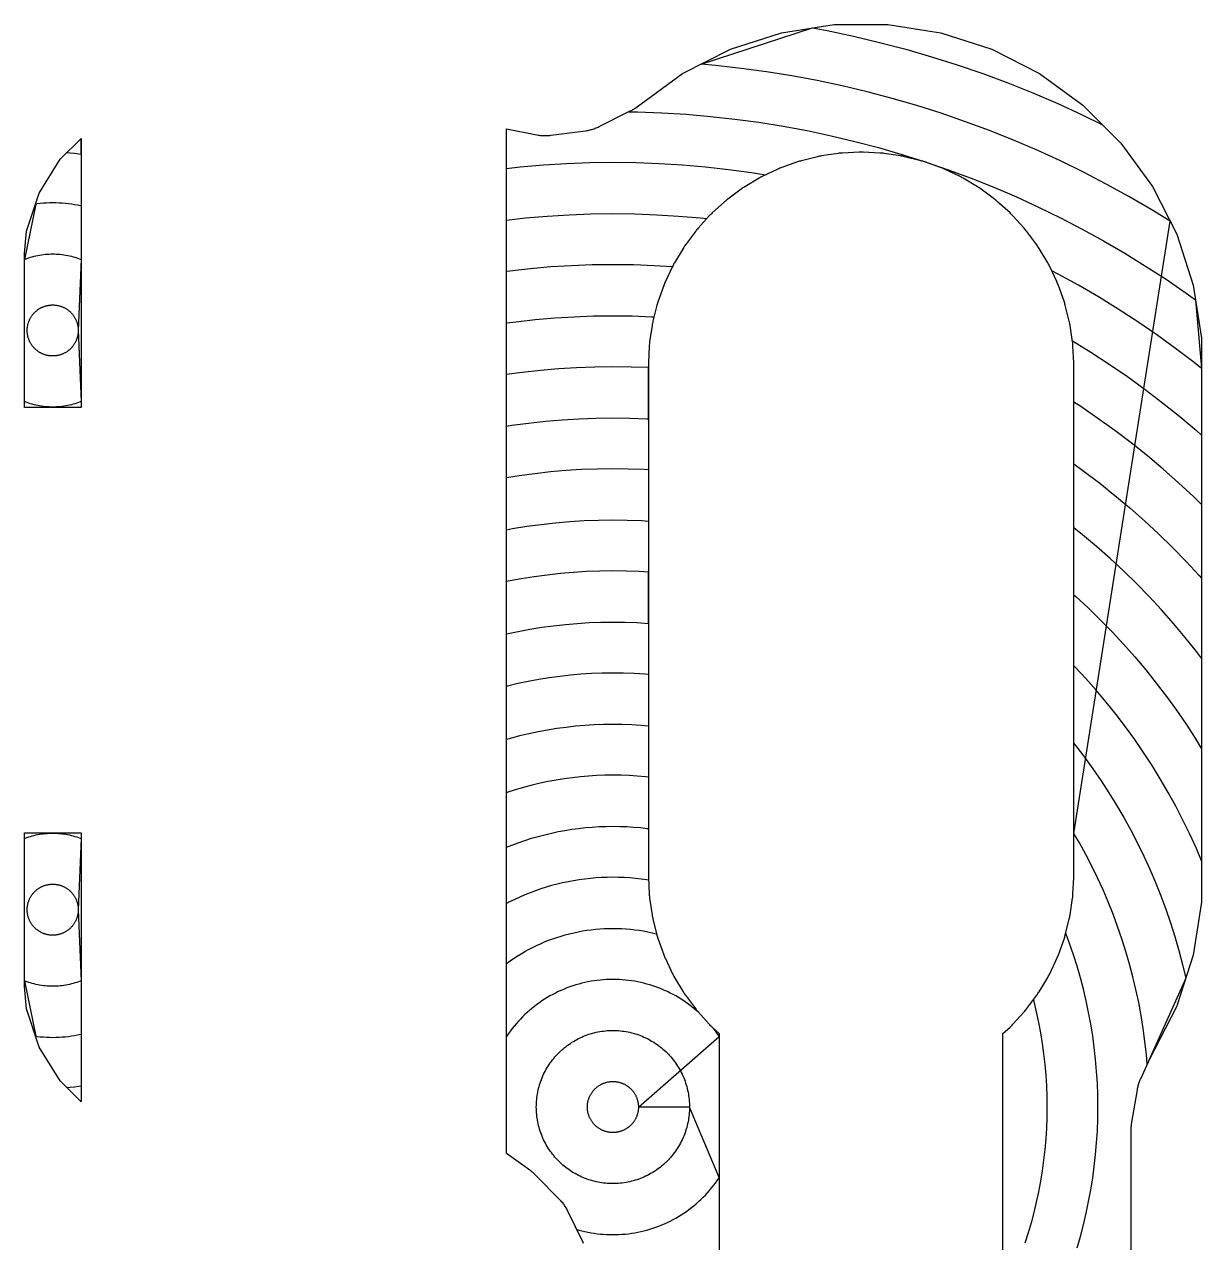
# Model space of a CAD drawing. Header units: metres. Extents: x 100 to 171, y -146 to -25.
# Drawn here: x 148.05 to 152.201, y -121.695 to -117.399 of the extents above; entities that cross this region are included whole.
import ezdxf

# ---------------------------------------------------------------- set-up
doc = ezdxf.new("R2010")
doc.units = ezdxf.units.M

msp = doc.modelspace()

# ---------------------------------------------------------------- linework, layer by layer
for points in [[(150.0211, -121.698), (150.0196, -121.6948), (149.9661, -121.5839), (149.9644, -121.5805), (149.9627, -121.5771), (149.9608, -121.5738), (149.9588, -121.5705), (149.9568, -121.5673), (149.9547, -121.5642), (149.9525, -121.561), (149.9502, -121.558), (149.9478, -121.555), (149.9454, -121.552), (149.9429, -121.5492), (149.9403, -121.5463), (149.9377, -121.5436), (149.8511, -121.4561), (149.8486, -121.4536), (149.846, -121.4512), (149.8433, -121.4488), (149.8407, -121.4465), (149.8379, -121.4442), (149.8351, -121.4421), (149.8323, -121.44), (149.75, -121.3806), (149.75, -117.7674), (149.8573, -117.789), (149.861, -117.7897), (149.8648, -117.7903), (149.8686, -117.7908), (149.8724, -117.7912), (149.8762, -117.7916), (149.88, -117.7918), (149.8838, -117.7919), (149.8876, -117.7919), (149.8914, -117.7919), (149.8953, -117.7917), (149.8991, -117.7915), (149.9029, -117.7911), (149.9066, -117.7906), (150.0287, -117.7744), (150.0325, -117.7739), (150.0362, -117.7732), (150.04, -117.7725), (150.0437, -117.7716), (150.0474, -117.7707), (150.0511, -117.7697), (150.0547, -117.7685), (150.0583, -117.7673), (150.0619, -117.766), (150.0655, -117.7646), (150.069, -117.7632), (150.0725, -117.7616), (150.0759, -117.7599), (150.1861, -117.7049), (150.1892, -117.7033), (150.1923, -117.7016), (150.1954, -117.6999), (150.1984, -117.698), (150.2014, -117.6961), (150.2043, -117.6941), (150.2072, -117.6921), (150.3708, -117.5732), (150.5392, -117.4875), (150.7189, -117.4291), (150.9055, -117.3995), (151.0945, -117.3995), (151.2508, -117.4243), (151.2811, -117.4291), (151.4608, -117.4875), (151.6292, -117.5732), (151.7719, -117.677), (151.7821, -117.6843), (151.9157, -117.8179), (152.0268, -117.9708), (152.1125, -118.1392), (152.1709, -118.3189), (152.2005, -118.5055), (152.2005, -120.4945), (152.1709, -120.6811), (152.114, -120.8563), (152.1125, -120.8608), (152.0147, -121.0528), (152.0134, -121.0555), (152.0121, -121.0582), (151.9845, -121.1181), (151.983, -121.1214), (151.9816, -121.1248), (151.9803, -121.1282), (151.9791, -121.1316), (151.9779, -121.135), (151.9769, -121.1385), (151.9759, -121.142), (151.975, -121.1455), (151.9742, -121.1491), (151.9735, -121.1526), (151.9728, -121.1562), (151.9525, -121.2776), (151.952, -121.2811), (151.9515, -121.2846), (151.9512, -121.2882), (151.9509, -121.2917), (151.9507, -121.2952), (151.9505, -121.2988), (151.9505, -121.3023), (151.9505, -124.0748)], [(151.75, -119.9349), (151.7568, -119.9434), (151.7876, -119.9838), (151.8173, -120.025), (151.8461, -120.0669), (151.8738, -120.1095), (151.9004, -120.1527), (151.926, -120.1966), (151.9505, -120.2411), (151.9739, -120.2862), (151.9962, -120.3319), (152.0173, -120.3781), (152.0373, -120.4248), (152.0562, -120.4719), (152.0739, -120.5195), (152.0904, -120.5676), (152.1058, -120.616), (152.1199, -120.6648), (152.1329, -120.7139), (152.1444, -120.7627), (152.0087, -121.0656), (152.0058, -121.0317), (152.0007, -120.9856), (151.9945, -120.9396), (151.9871, -120.8938), (151.9786, -120.8482), (151.969, -120.8028), (151.9583, -120.7577), (151.9464, -120.7128), (151.9335, -120.6683), (151.9195, -120.624), (151.9044, -120.5802), (151.8883, -120.5367), (151.871, -120.4936), (151.8528, -120.451), (151.8335, -120.4088), (151.8131, -120.3671), (151.7917, -120.326), (151.7694, -120.2853), (151.75, -120.2521), (152.0892, -118.0933), (152.022, -118.0519), (151.9437, -118.0063), (151.8644, -117.9626), (151.784, -117.9209), (151.7026, -117.8812), (151.6203, -117.8435), (151.537, -117.8078), (151.4529, -117.7742), (151.368, -117.7426), (151.2824, -117.7131), (151.1961, -117.6858), (151.1091, -117.6606), (151.0215, -117.6375), (150.9334, -117.6166), (150.8448, -117.5978), (150.7558, -117.5812), (150.6663, -117.5668), (150.5766, -117.5547), (150.4866, -117.5447), (150.4355, -117.5403), (150.8285, -117.4117), (150.8799, -117.4213), (150.9728, -117.4409), (151.0652, -117.4629), (151.1571, -117.4871), (151.2483, -117.5135), (151.3389, -117.5422), (151.4287, -117.5731), (151.5177, -117.6062), (151.6059, -117.6415), (151.6932, -117.6789), (151.7796, -117.7185), (151.8512, -117.7534)], [(150.1807, -117.7076), (150.2111, -117.708), (150.2971, -117.7111), (150.3831, -117.7164), (150.469, -117.7238), (150.5546, -117.7333), (150.6399, -117.7449), (150.725, -117.7586), (150.8097, -117.7743), (150.894, -117.7922), (150.9778, -117.8121), (151.0611, -117.8341), (151.1438, -117.858), (151.2259, -117.8841), (151.3074, -117.9121), (151.3881, -117.9421), (151.4681, -117.9741), (151.5473, -118.008), (151.6256, -118.0439), (151.703, -118.0817), (151.7795, -118.1214), (151.855, -118.1629), (151.9294, -118.2063), (152.0028, -118.2515), (152.075, -118.2984), (152.146, -118.3472), (152.1792, -118.3712), (152.2005, -118.6132), (152.1736, -118.5917), (152.1086, -118.5422), (152.0424, -118.4943), (151.975, -118.4481), (151.9065, -118.4035), (151.8369, -118.3607), (151.7663, -118.3195), (151.6947, -118.2801), (151.672, -118.2683)], [(148.2006, -117.8509), (148.2118, -117.8519), (148.2271, -117.8536), (148.2424, -117.8556), (148.25, -117.8569), (148.25, -117.8015), (148.25, -118.75), (148.05, -118.75), (148.05, -118.2077), (148.058, -118.1289), (148.1025, -117.9947), (148.1761, -117.8753), (148.25, -117.8015), (148.25, -118.0401), (148.2486, -118.0398), (148.2378, -118.0375), (148.2269, -118.0355), (148.216, -118.0337), (148.2051, -118.0322), (148.1941, -118.031), (148.1831, -118.03), (148.1721, -118.0294), (148.161, -118.029), (148.15, -118.0288), (148.139, -118.029), (148.1279, -118.0294), (148.1169, -118.03), (148.1059, -118.031), (148.0949, -118.0322), (148.0899, -118.0329), (148.05, -118.2281), (148.0528, -118.2269), (148.059, -118.2246), (148.0653, -118.2225), (148.0716, -118.2205), (148.078, -118.2186), (148.0844, -118.2169), (148.0908, -118.2154), (148.0973, -118.214), (148.1038, -118.2128), (148.1104, -118.2118), (148.1169, -118.2109), (148.1235, -118.2101), (148.1301, -118.2096), (148.1368, -118.2092), (148.1434, -118.2089), (148.15, -118.2088), (148.1566, -118.2089), (148.1632, -118.2092), (148.1699, -118.2096), (148.1765, -118.2101), (148.1831, -118.2109), (148.1896, -118.2118), (148.1962, -118.2128), (148.2027, -118.214), (148.2092, -118.2154), (148.2156, -118.2169), (148.222, -118.2186), (148.2284, -118.2205), (148.2347, -118.2225), (148.241, -118.2246), (148.2472, -118.2269), (148.25, -118.2281), (148.24, -118.4788), (148.24, -118.481), (148.2399, -118.4832), (148.2398, -118.4855), (148.2396, -118.4877), (148.2393, -118.4898), (148.239, -118.492), (148.2387, -118.4942), (148.2383, -118.4964), (148.2378, -118.4985), (148.2373, -118.5007), (148.2367, -118.5028), (148.2361, -118.505), (148.2355, -118.5071), (148.2347, -118.5092), (148.234, -118.5112), (148.2331, -118.5133), (148.2323, -118.5153), (148.2314, -118.5173), (148.2304, -118.5193), (148.2294, -118.5213), (148.2283, -118.5232), (148.2272, -118.5251), (148.226, -118.527), (148.2248, -118.5288), (148.2236, -118.5307), (148.2223, -118.5324), (148.221, -118.5342), (148.2196, -118.5359), (148.2181, -118.5376), (148.2167, -118.5393), (148.2152, -118.5409), (148.2136, -118.5425), (148.2121, -118.544), (148.2104, -118.5455), (148.2088, -118.547), (148.2071, -118.5484), (148.2054, -118.5498), (148.2036, -118.5511), (148.2018, -118.5524), (148.2, -118.5537), (148.1981, -118.5549), (148.1963, -118.556), (148.1944, -118.5571), (148.1924, -118.5582), (148.1905, -118.5592), (148.1885, -118.5602), (148.1865, -118.5611), (148.1844, -118.562), (148.1824, -118.5628), (148.1803, -118.5636), (148.1782, -118.5643), (148.1761, -118.565), (148.174, -118.5656), (148.1719, -118.5661), (148.1697, -118.5666), (148.1676, -118.5671), (148.1654, -118.5675), (148.1632, -118.5679), (148.161, -118.5682), (148.1588, -118.5684), (148.1566, -118.5686), (148.1544, -118.5687), (148.1522, -118.5688), (148.15, -118.5688), (148.1478, -118.5688), (148.1456, -118.5687), (148.1434, -118.5686), (148.1412, -118.5684), (148.139, -118.5682), (148.1368, -118.5679), (148.1346, -118.5675), (148.1324, -118.5671), (148.1303, -118.5666), (148.1281, -118.5661), (148.126, -118.5656), (148.1239, -118.565), (148.1218, -118.5643), (148.1197, -118.5636), (148.1176, -118.5628), (148.1156, -118.562), (148.1135, -118.5611), (148.1115, -118.5602), (148.1095, -118.5592), (148.1076, -118.5582), (148.1056, -118.5571), (148.1037, -118.556), (148.1019, -118.5549), (148.1, -118.5537), (148.0982, -118.5524), (148.0964, -118.5511), (148.0946, -118.5498), (148.0929, -118.5484), (148.0912, -118.547), (148.0896, -118.5455), (148.0879, -118.544), (148.0864, -118.5425), (148.0848, -118.5409), (148.0833, -118.5393), (148.0819, -118.5376), (148.0804, -118.5359), (148.079, -118.5342), (148.0777, -118.5324), (148.0764, -118.5307), (148.0752, -118.5288), (148.074, -118.527), (148.0728, -118.5251), (148.0717, -118.5232), (148.0706, -118.5213), (148.0696, -118.5193), (148.0686, -118.5173), (148.0677, -118.5153), (148.0669, -118.5133), (148.066, -118.5112), (148.0653, -118.5092), (148.0645, -118.5071), (148.0639, -118.505), (148.0633, -118.5028), (148.0627, -118.5007), (148.0622, -118.4985), (148.0617, -118.4964), (148.0613, -118.4942), (148.061, -118.492), (148.0607, -118.4898), (148.0604, -118.4877), (148.0602, -118.4855), (148.0601, -118.4832), (148.06, -118.481), (148.06, -118.4788), (148.06, -118.4766), (148.0601, -118.4744), (148.0602, -118.4722), (148.0604, -118.47), (148.0607, -118.4678), (148.061, -118.4656), (148.0613, -118.4634), (148.0617, -118.4613), (148.0622, -118.4591), (148.0627, -118.457), (148.0633, -118.4548), (148.0639, -118.4527), (148.0645, -118.4506), (148.0653, -118.4485), (148.066, -118.4464), (148.0669, -118.4444), (148.0677, -118.4424), (148.0686, -118.4404), (148.0696, -118.4384), (148.0706, -118.4364), (148.0717, -118.4345), (148.0728, -118.4326), (148.074, -118.4307), (148.0752, -118.4288), (148.0764, -118.427), (148.0777, -118.4252), (148.079, -118.4235), (148.0804, -118.4217), (148.0819, -118.42), (148.0833, -118.4184), (148.0848, -118.4168), (148.0864, -118.4152), (148.0879, -118.4136), (148.0896, -118.4121), (148.0912, -118.4107), (148.0929, -118.4093), (148.0946, -118.4079), (148.0964, -118.4065), (148.0982, -118.4052), (148.1, -118.404), (148.1019, -118.4028), (148.1037, -118.4016), (148.1056, -118.4005), (148.1076, -118.3995), (148.1095, -118.3984), (148.1115, -118.3975), (148.1135, -118.3966), (148.1156, -118.3957), (148.1176, -118.3949), (148.1197, -118.3941), (148.1218, -118.3934), (148.1239, -118.3927), (148.126, -118.3921), (148.1281, -118.3915), (148.1303, -118.391), (148.1324, -118.3906), (148.1346, -118.3902), (148.1368, -118.3898), (148.139, -118.3895), (148.1412, -118.3893), (148.1434, -118.3891), (148.1456, -118.3889), (148.1478, -118.3889), (148.15, -118.3888), (148.1522, -118.3889), (148.1544, -118.3889), (148.1566, -118.3891), (148.1588, -118.3893), (148.161, -118.3895), (148.1632, -118.3898), (148.1654, -118.3902), (148.1676, -118.3906), (148.1697, -118.391), (148.1719, -118.3915), (148.174, -118.3921), (148.1761, -118.3927), (148.1782, -118.3934), (148.1803, -118.3941), (148.1824, -118.3949), (148.1844, -118.3957), (148.1865, -118.3966), (148.1885, -118.3975), (148.1905, -118.3984), (148.1924, -118.3995), (148.1944, -118.4005), (148.1963, -118.4016), (148.1981, -118.4028), (148.2, -118.404), (148.2018, -118.4052), (148.2036, -118.4065), (148.2054, -118.4079), (148.2071, -118.4093), (148.2088, -118.4107), (148.2104, -118.4121), (148.2121, -118.4136), (148.2136, -118.4152), (148.2152, -118.4168), (148.2167, -118.4184), (148.2181, -118.42), (148.2196, -118.4217), (148.221, -118.4235), (148.2223, -118.4252), (148.2236, -118.427), (148.2248, -118.4288), (148.226, -118.4307), (148.2272, -118.4326), (148.2283, -118.4345), (148.2294, -118.4364), (148.2304, -118.4384), (148.2314, -118.4404), (148.2323, -118.4424), (148.2331, -118.4444), (148.234, -118.4464), (148.2347, -118.4485), (148.2355, -118.4506), (148.2361, -118.4527), (148.2367, -118.4548), (148.2373, -118.457), (148.2378, -118.4591), (148.2383, -118.4613), (148.2387, -118.4634), (148.239, -118.4656), (148.2393, -118.4678), (148.2396, -118.47), (148.2398, -118.4722), (148.2399, -118.4744), (148.24, -118.4766), (148.24, -118.4788), (148.25, -118.7296), (148.2472, -118.7307), (148.241, -118.733), (148.2347, -118.7352), (148.2284, -118.7372), (148.222, -118.739), (148.2156, -118.7407), (148.2092, -118.7423), (148.2027, -118.7436), (148.1962, -118.7449), (148.1896, -118.7459), (148.1831, -118.7468), (148.1765, -118.7475), (148.1699, -118.7481), (148.1632, -118.7485), (148.1566, -118.7487), (148.15, -118.7488), (148.1434, -118.7487), (148.1368, -118.7485), (148.1301, -118.7481), (148.1235, -118.7475), (148.1169, -118.7468), (148.1104, -118.7459), (148.1038, -118.7449), (148.0973, -118.7436), (148.0908, -118.7423), (148.0844, -118.7407), (148.078, -118.739), (148.0716, -118.7372), (148.0653, -118.7352), (148.059, -118.733), (148.0528, -118.7307), (148.05, -118.7296)], [(151.5002, -124), (151.5002, -120.9579), (151.525, -120.9354), (151.5277, -120.9329), (151.5303, -120.9303), (151.5329, -120.9277), (151.5354, -120.925), (151.5749, -120.8814), (151.5774, -120.8786), (151.5798, -120.8758), (151.5821, -120.8729), (151.5843, -120.87), (151.6194, -120.8227), (151.6215, -120.8197), (151.6236, -120.8167), (151.6256, -120.8136), (151.6275, -120.8105), (151.6578, -120.76), (151.6597, -120.7568), (151.6614, -120.7535), (151.6631, -120.7503), (151.6648, -120.747), (151.6899, -120.6937), (151.6915, -120.6904), (151.6929, -120.687), (151.6943, -120.6836), (151.6956, -120.6801), (151.7154, -120.6247), (151.7166, -120.6212), (151.7177, -120.6177), (151.7187, -120.6142), (151.7197, -120.6106), (151.734, -120.5535), (151.7348, -120.5499), (151.7356, -120.5463), (151.7363, -120.5427), (151.7368, -120.5391), (151.7455, -120.4808), (151.746, -120.4772), (151.7464, -120.4735), (151.7467, -120.4698), (151.7469, -120.4662), (151.7498, -120.4074), (151.75, -120.4037), (151.75, -120.4), (151.75, -118.6), (151.75, -118.5963), (151.7498, -118.5926), (151.7469, -118.5338), (151.7467, -118.5302), (151.7464, -118.5265), (151.746, -118.5228), (151.7455, -118.5192), (151.7368, -118.4609), (151.7363, -118.4573), (151.7356, -118.4537), (151.7348, -118.4501), (151.734, -118.4465), (151.7197, -118.3894), (151.7187, -118.3858), (151.7177, -118.3823), (151.7166, -118.3788), (151.7154, -118.3753), (151.6956, -118.3199), (151.6943, -118.3164), (151.6929, -118.313), (151.6915, -118.3096), (151.6899, -118.3063), (151.6648, -118.253), (151.6631, -118.2497), (151.6614, -118.2465), (151.6597, -118.2432), (151.6578, -118.24), (151.6275, -118.1895), (151.6256, -118.1864), (151.6236, -118.1833), (151.6215, -118.1803), (151.6194, -118.1773), (151.5843, -118.13), (151.5821, -118.1271), (151.5798, -118.1242), (151.5774, -118.1214), (151.5749, -118.1186), (151.5354, -118.075), (151.5329, -118.0723), (151.5303, -118.0697), (151.5277, -118.0671), (151.525, -118.0646), (151.4814, -118.0251), (151.4786, -118.0226), (151.4758, -118.0202), (151.4729, -118.0179), (151.47, -118.0157), (151.4227, -117.9806), (151.4197, -117.9785), (151.4167, -117.9764), (151.4136, -117.9744), (151.4105, -117.9725), (151.36, -117.9422), (151.3568, -117.9403), (151.3535, -117.9386), (151.3503, -117.9369), (151.347, -117.9352), (151.2937, -117.9101), (151.2904, -117.9085), (151.287, -117.9071), (151.2836, -117.9057), (151.2801, -117.9044), (151.2247, -117.8846), (151.2212, -117.8834), (151.2177, -117.8823), (151.2142, -117.8813), (151.2106, -117.8803), (151.1535, -117.866), (151.1499, -117.8652), (151.1463, -117.8644), (151.1427, -117.8637), (151.1391, -117.8632), (151.0808, -117.8545), (151.0772, -117.854), (151.0735, -117.8536), (151.0698, -117.8533), (151.0662, -117.8531), (151.0074, -117.8502), (151.0037, -117.85), (151, -117.85), (150.9963, -117.85), (150.9926, -117.8502), (150.9338, -117.8531), (150.9302, -117.8533), (150.9265, -117.8536), (150.9228, -117.854), (150.9192, -117.8545), (150.8609, -117.8632), (150.8573, -117.8637), (150.8537, -117.8644), (150.8501, -117.8652), (150.8465, -117.866), (150.7894, -117.8803), (150.7858, -117.8813), (150.7823, -117.8823), (150.7788, -117.8834), (150.7753, -117.8846), (150.7199, -117.9044), (150.7164, -117.9057), (150.713, -117.9071), (150.7096, -117.9085), (150.7063, -117.9101), (150.653, -117.9352), (150.6497, -117.9369), (150.6465, -117.9386), (150.6432, -117.9403), (150.64, -117.9422), (150.5895, -117.9725), (150.5864, -117.9744), (150.5833, -117.9764), (150.5803, -117.9785), (150.5773, -117.9806), (150.53, -118.0157), (150.5271, -118.0179), (150.5242, -118.0202), (150.5214, -118.0226), (150.5186, -118.0251), (150.475, -118.0646), (150.4723, -118.0671), (150.4697, -118.0697), (150.4671, -118.0723), (150.4646, -118.075), (150.4251, -118.1186), (150.4226, -118.1214), (150.4202, -118.1242), (150.4179, -118.1271), (150.4157, -118.13), (150.3806, -118.1773), (150.3785, -118.1803), (150.3764, -118.1833), (150.3744, -118.1864), (150.3725, -118.1895), (150.3422, -118.24), (150.3403, -118.2432), (150.3386, -118.2465), (150.3369, -118.2497), (150.3352, -118.253), (150.3101, -118.3063), (150.3085, -118.3096), (150.3071, -118.313), (150.3057, -118.3164), (150.3044, -118.3199), (150.2846, -118.3753), (150.2834, -118.3788), (150.2823, -118.3823), (150.2813, -118.3858), (150.2803, -118.3894), (150.266, -118.4465), (150.2652, -118.4501), (150.2644, -118.4537), (150.2637, -118.4573), (150.2632, -118.4609), (150.2545, -118.5192), (150.254, -118.5228), (150.2536, -118.5265), (150.2533, -118.5302), (150.2531, -118.5338), (150.2502, -118.5926), (150.25, -118.5963), (150.25, -118.6), (150.25, -120.4), (150.25, -120.4037), (150.2502, -120.4074), (150.2531, -120.4662), (150.2533, -120.4698), (150.2536, -120.4735), (150.254, -120.4772), (150.2545, -120.4808), (150.2632, -120.5391), (150.2637, -120.5427), (150.2644, -120.5463), (150.2652, -120.5499), (150.266, -120.5535), (150.2803, -120.6106), (150.2813, -120.6142), (150.2823, -120.6177), (150.2834, -120.6212), (150.2846, -120.6247), (150.3044, -120.6801), (150.3057, -120.6836), (150.3071, -120.687), (150.3085, -120.6904), (150.3101, -120.6937), (150.3352, -120.747), (150.3369, -120.7503), (150.3386, -120.7535), (150.3403, -120.7568), (150.3422, -120.76), (150.3725, -120.8105), (150.3744, -120.8136), (150.3764, -120.8167), (150.3785, -120.8197), (150.3806, -120.8227), (150.4157, -120.87), (150.4179, -120.8729), (150.4202, -120.8758), (150.4226, -120.8786), (150.4251, -120.8814), (150.4646, -120.925), (150.4671, -120.9277), (150.4697, -120.9303), (150.4723, -120.9329), (150.475, -120.9354), (150.4998, -120.9579), (150.4998, -123.4998)], [(150.6624, -117.9308), (150.6135, -117.9229), (150.5325, -117.9119), (150.4513, -117.9029), (150.3699, -117.8959), (150.2883, -117.8909), (150.2066, -117.8879), (150.1249, -117.8869), (150.0432, -117.8879), (149.9615, -117.8909), (149.8799, -117.8959), (149.7985, -117.9029), (149.75, -117.9083)], [(150.3346, -118.2544), (150.2706, -118.2505), (150.1978, -118.2478), (150.1249, -118.2469), (150.052, -118.2478), (149.9792, -118.2505), (149.9064, -118.255), (149.8338, -118.2612), (149.7614, -118.2692), (149.75, -118.2708), (149.75, -118.0894), (149.8162, -118.0821), (149.8932, -118.0754), (149.9703, -118.0707), (150.0476, -118.0679), (150.1249, -118.0669), (150.2022, -118.0679), (150.2795, -118.0707), (150.3566, -118.0754), (150.4337, -118.0821), (150.4559, -118.0845)], [(150.25, -118.9705), (150.2353, -118.9696), (150.1801, -118.9676), (150.1249, -118.9669), (150.0697, -118.9676), (150.0145, -118.9696), (149.9594, -118.973), (149.9044, -118.9777), (149.8495, -118.9838), (149.7948, -118.9913), (149.75, -118.9985), (149.75, -118.8162), (149.7684, -118.8132), (149.8275, -118.8052), (149.8867, -118.7986), (149.9462, -118.7935), (150.0057, -118.7898), (150.0653, -118.7876), (150.1249, -118.7869), (150.1845, -118.7876), (150.2441, -118.7898), (150.25, -118.7902), (150.25, -118.6099), (150.189, -118.6077), (150.1249, -118.6069), (150.0609, -118.6077), (149.9968, -118.6101), (149.9329, -118.614), (149.8691, -118.6195), (149.8054, -118.6265), (149.75, -118.6341), (149.75, -118.4524), (149.7834, -118.4479), (149.8514, -118.4403), (149.9197, -118.4345), (149.988, -118.4303), (150.0564, -118.4277), (150.1249, -118.4269), (150.1934, -118.4277), (150.2618, -118.4303), (150.27, -118.4308)], [(151.7449, -118.5154), (151.8102, -118.5556), (151.875, -118.5978), (151.9387, -118.6415), (152.0014, -118.6868), (152.0629, -118.7336), (152.1233, -118.7819), (152.1824, -118.8317), (152.2005, -118.8477), (152.2005, -119.0929), (152.1728, -119.0659), (152.1194, -119.0163), (152.0648, -118.968), (152.0091, -118.9211), (151.9522, -118.8755), (151.8941, -118.8314), (151.8351, -118.7887), (151.775, -118.7474), (151.75, -118.7312)], [(151.75, -118.9493), (151.7869, -118.976), (151.8414, -119.0174), (151.8949, -119.0602), (151.9473, -119.1043), (151.9986, -119.1497), (152.0487, -119.1963), (152.0977, -119.2441), (152.1456, -119.2931), (152.1922, -119.3433), (152.2005, -119.3527), (152.2005, -119.6348), (152.1825, -119.6112), (152.1425, -119.5611), (152.1012, -119.5121), (152.0588, -119.4641), (152.0152, -119.4172), (151.9705, -119.3714), (151.9246, -119.3266), (151.8777, -119.283), (151.8297, -119.2406), (151.7807, -119.1993), (151.75, -119.1748)], [(150.25, -119.6921), (150.2375, -119.6911), (150.2, -119.6887), (150.1625, -119.6874), (150.1249, -119.6869), (150.0874, -119.6874), (150.0498, -119.6887), (150.0124, -119.6911), (149.9749, -119.6943), (149.9376, -119.6984), (149.9004, -119.7035), (149.8633, -119.7094), (149.8264, -119.7163), (149.7897, -119.7241), (149.7532, -119.7328), (149.75, -119.7336), (149.75, -119.5485), (149.7502, -119.5485), (149.7913, -119.5398), (149.8326, -119.5321), (149.874, -119.5254), (149.9156, -119.5198), (149.9573, -119.5151), (149.9991, -119.5115), (150.041, -119.509), (150.0829, -119.5074), (150.1249, -119.5069), (150.1669, -119.5074), (150.2088, -119.509), (150.25, -119.5115), (150.25, -119.3312), (150.2177, -119.3292), (150.1713, -119.3275), (150.1249, -119.3269), (150.0785, -119.3275), (150.0322, -119.3292), (149.9859, -119.332), (149.9397, -119.336), (149.8936, -119.3411), (149.8476, -119.3474), (149.8018, -119.3547), (149.7562, -119.3632), (149.75, -119.3645), (149.75, -119.1813), (149.771, -119.1774), (149.8212, -119.1693), (149.8715, -119.1625), (149.922, -119.1569), (149.9726, -119.1525), (150.0233, -119.1494), (150.0741, -119.1475), (150.1249, -119.1469), (150.1757, -119.1475), (150.2265, -119.1494), (150.25, -119.1508)], [(151.75, -119.4104), (151.7568, -119.4164), (151.8005, -119.457), (151.8432, -119.4986), (151.8848, -119.5413), (151.9254, -119.585), (151.9649, -119.6297), (152.0033, -119.6753), (152.0406, -119.7219), (152.0767, -119.7694), (152.1116, -119.8177), (152.1454, -119.8669), (152.1779, -119.9169), (152.2005, -119.9535), (152.2005, -120.3485), (152.1819, -120.3051), (152.1589, -120.2549), (152.1347, -120.2053), (152.1092, -120.1563), (152.0826, -120.1079), (152.0548, -120.0602), (152.0258, -120.0132), (151.9957, -119.9669), (151.9645, -119.9213), (151.9321, -119.8766), (151.8987, -119.8326), (151.8642, -119.7895), (151.8286, -119.7473), (151.7921, -119.7059), (151.7545, -119.6654), (151.75, -119.6609)], [(150.25, -120.0537), (150.2396, -120.0525), (150.211, -120.0501), (150.1823, -120.0483), (150.1536, -120.0473), (150.1249, -120.0469), (150.0962, -120.0473), (150.0675, -120.0483), (150.0388, -120.0501), (150.0102, -120.0525), (149.9817, -120.0557), (149.9532, -120.0596), (149.9249, -120.0641), (149.8967, -120.0694), (149.8686, -120.0753), (149.8406, -120.082), (149.8129, -120.0893), (149.7853, -120.0973), (149.7579, -120.106), (149.75, -120.1087), (149.75, -119.9201), (149.7649, -119.9158), (149.7969, -119.9074), (149.8291, -119.8997), (149.8615, -119.8928), (149.8941, -119.8868), (149.9268, -119.8815), (149.9597, -119.8771), (149.9926, -119.8734), (150.0256, -119.8706), (150.0587, -119.8685), (150.0918, -119.8673), (150.1249, -119.8669), (150.158, -119.8673), (150.1912, -119.8685), (150.2242, -119.8706), (150.25, -119.8728)], [(150.2506, -120.4168), (150.2438, -120.4157), (150.2241, -120.413), (150.2043, -120.4108), (150.1845, -120.4091), (150.1647, -120.4079), (150.1448, -120.4072), (150.1249, -120.4069), (150.105, -120.4072), (150.0852, -120.4079), (150.0653, -120.4091), (150.0455, -120.4108), (150.0258, -120.413), (150.0061, -120.4157), (149.9864, -120.4188), (149.9669, -120.4225), (149.9474, -120.4266), (149.9281, -120.4312), (149.9089, -120.4362), (149.8898, -120.4418), (149.8708, -120.4478), (149.852, -120.4543), (149.8334, -120.4612), (149.8149, -120.4686), (149.7967, -120.4764), (149.7786, -120.4847), (149.7607, -120.4934), (149.75, -120.499), (149.75, -120.3007), (149.7686, -120.2932), (149.7914, -120.2848), (149.8144, -120.2769), (149.8375, -120.2695), (149.8609, -120.2628), (149.8844, -120.2566), (149.908, -120.251), (149.9318, -120.2459), (149.9557, -120.2415), (149.9796, -120.2376), (150.0037, -120.2344), (150.0279, -120.2317), (150.0521, -120.2296), (150.0763, -120.2281), (150.1006, -120.2272), (150.1249, -120.2269), (150.1492, -120.2272), (150.1735, -120.2281), (150.1977, -120.2296), (150.2219, -120.2317), (150.2461, -120.2344), (150.25, -120.2349)], [(148.05, -120.2704), (148.0528, -120.2693), (148.059, -120.267), (148.0653, -120.2648), (148.0716, -120.2628), (148.078, -120.2609), (148.0844, -120.2593), (148.0908, -120.2577), (148.0973, -120.2564), (148.1038, -120.2551), (148.1104, -120.2541), (148.1169, -120.2532), (148.1235, -120.2525), (148.1301, -120.2519), (148.1368, -120.2515), (148.1434, -120.2512), (148.15, -120.2512), (148.1566, -120.2512), (148.1632, -120.2515), (148.1699, -120.2519), (148.1765, -120.2525), (148.1831, -120.2532), (148.1896, -120.2541), (148.1962, -120.2551), (148.2027, -120.2564), (148.2092, -120.2577), (148.2156, -120.2593), (148.222, -120.2609), (148.2284, -120.2628), (148.2347, -120.2648), (148.241, -120.267), (148.2472, -120.2693), (148.25, -120.2704), (148.24, -120.5212), (148.24, -120.5234), (148.2399, -120.5256), (148.2398, -120.5278), (148.2396, -120.53), (148.2393, -120.5322), (148.239, -120.5344), (148.2387, -120.5366), (148.2383, -120.5387), (148.2378, -120.5409), (148.2373, -120.543), (148.2367, -120.5452), (148.2361, -120.5473), (148.2355, -120.5494), (148.2347, -120.5515), (148.234, -120.5536), (148.2331, -120.5556), (148.2323, -120.5576), (148.2314, -120.5596), (148.2304, -120.5616), (148.2294, -120.5636), (148.2283, -120.5655), (148.2272, -120.5674), (148.226, -120.5693), (148.2248, -120.5712), (148.2236, -120.573), (148.2223, -120.5748), (148.221, -120.5765), (148.2196, -120.5783), (148.2181, -120.58), (148.2167, -120.5816), (148.2152, -120.5832), (148.2136, -120.5848), (148.2121, -120.5863), (148.2104, -120.5879), (148.2088, -120.5893), (148.2071, -120.5907), (148.2054, -120.5921), (148.2036, -120.5935), (148.2018, -120.5947), (148.2, -120.596), (148.1981, -120.5972), (148.1963, -120.5984), (148.1944, -120.5995), (148.1924, -120.6005), (148.1905, -120.6016), (148.1885, -120.6025), (148.1865, -120.6034), (148.1844, -120.6043), (148.1824, -120.6051), (148.1803, -120.6059), (148.1782, -120.6066), (148.1761, -120.6073), (148.174, -120.6079), (148.1719, -120.6085), (148.1697, -120.609), (148.1676, -120.6094), (148.1654, -120.6098), (148.1632, -120.6102), (148.161, -120.6105), (148.1588, -120.6107), (148.1566, -120.6109), (148.1544, -120.6111), (148.1522, -120.6111), (148.15, -120.6112), (148.1478, -120.6111), (148.1456, -120.6111), (148.1434, -120.6109), (148.1412, -120.6107), (148.139, -120.6105), (148.1368, -120.6102), (148.1346, -120.6098), (148.1324, -120.6094), (148.1303, -120.609), (148.1281, -120.6085), (148.126, -120.6079), (148.1239, -120.6073), (148.1218, -120.6066), (148.1197, -120.6059), (148.1176, -120.6051), (148.1156, -120.6043), (148.1135, -120.6034), (148.1115, -120.6025), (148.1095, -120.6016), (148.1076, -120.6005), (148.1056, -120.5995), (148.1037, -120.5984), (148.1019, -120.5972), (148.1, -120.596), (148.0982, -120.5947), (148.0964, -120.5935), (148.0946, -120.5921), (148.0929, -120.5907), (148.0912, -120.5893), (148.0896, -120.5879), (148.0879, -120.5863), (148.0864, -120.5848), (148.0848, -120.5832), (148.0833, -120.5816), (148.0819, -120.58), (148.0804, -120.5783), (148.079, -120.5765), (148.0777, -120.5748), (148.0764, -120.573), (148.0752, -120.5712), (148.074, -120.5693), (148.0728, -120.5674), (148.0717, -120.5655), (148.0706, -120.5636), (148.0696, -120.5616), (148.0686, -120.5596), (148.0677, -120.5576), (148.0669, -120.5556), (148.066, -120.5536), (148.0653, -120.5515), (148.0645, -120.5494), (148.0639, -120.5473), (148.0633, -120.5452), (148.0627, -120.543), (148.0622, -120.5409), (148.0617, -120.5387), (148.0613, -120.5366), (148.061, -120.5344), (148.0607, -120.5322), (148.0604, -120.53), (148.0602, -120.5278), (148.0601, -120.5256), (148.06, -120.5234), (148.06, -120.5212), (148.06, -120.519), (148.0601, -120.5168), (148.0602, -120.5145), (148.0604, -120.5123), (148.0607, -120.5102), (148.061, -120.508), (148.0613, -120.5058), (148.0617, -120.5036), (148.0622, -120.5014), (148.0627, -120.4993), (148.0633, -120.4972), (148.0639, -120.495), (148.0645, -120.4929), (148.0653, -120.4908), (148.066, -120.4888), (148.0669, -120.4867), (148.0677, -120.4847), (148.0686, -120.4827), (148.0696, -120.4807), (148.0706, -120.4787), (148.0717, -120.4768), (148.0728, -120.4749), (148.074, -120.473), (148.0752, -120.4712), (148.0764, -120.4693), (148.0777, -120.4676), (148.079, -120.4658), (148.0804, -120.4641), (148.0819, -120.4624), (148.0833, -120.4607), (148.0848, -120.4591), (148.0864, -120.4575), (148.0879, -120.456), (148.0896, -120.4545), (148.0912, -120.453), (148.0929, -120.4516), (148.0946, -120.4502), (148.0964, -120.4489), (148.0982, -120.4476), (148.1, -120.4463), (148.1019, -120.4451), (148.1037, -120.444), (148.1056, -120.4429), (148.1076, -120.4418), (148.1095, -120.4408), (148.1115, -120.4398), (148.1135, -120.4389), (148.1156, -120.438), (148.1176, -120.4372), (148.1197, -120.4364), (148.1218, -120.4357), (148.1239, -120.435), (148.126, -120.4344), (148.1281, -120.4339), (148.1303, -120.4334), (148.1324, -120.4329), (148.1346, -120.4325), (148.1368, -120.4321), (148.139, -120.4318), (148.1412, -120.4316), (148.1434, -120.4314), (148.1456, -120.4313), (148.1478, -120.4312), (148.15, -120.4312), (148.1522, -120.4312), (148.1544, -120.4313), (148.1566, -120.4314), (148.1588, -120.4316), (148.161, -120.4318), (148.1632, -120.4321), (148.1654, -120.4325), (148.1676, -120.4329), (148.1697, -120.4334), (148.1719, -120.4339), (148.174, -120.4344), (148.1761, -120.435), (148.1782, -120.4357), (148.1803, -120.4364), (148.1824, -120.4372), (148.1844, -120.438), (148.1865, -120.4389), (148.1885, -120.4398), (148.1905, -120.4408), (148.1924, -120.4418), (148.1944, -120.4429), (148.1963, -120.444), (148.1981, -120.4451), (148.2, -120.4463), (148.2018, -120.4476), (148.2036, -120.4489), (148.2054, -120.4502), (148.2071, -120.4516), (148.2088, -120.453), (148.2104, -120.4545), (148.2121, -120.456), (148.2136, -120.4575), (148.2152, -120.4591), (148.2167, -120.4607), (148.2181, -120.4624), (148.2196, -120.4641), (148.221, -120.4658), (148.2223, -120.4676), (148.2236, -120.4693), (148.2248, -120.4712), (148.226, -120.473), (148.2272, -120.4749), (148.2283, -120.4768), (148.2294, -120.4787), (148.2304, -120.4807), (148.2314, -120.4827), (148.2323, -120.4847), (148.2331, -120.4867), (148.234, -120.4888), (148.2347, -120.4908), (148.2355, -120.4929), (148.2361, -120.495), (148.2367, -120.4972), (148.2373, -120.4993), (148.2378, -120.5014), (148.2383, -120.5036), (148.2387, -120.5058), (148.239, -120.508), (148.2393, -120.5102), (148.2396, -120.5123), (148.2398, -120.5145), (148.2399, -120.5168), (148.24, -120.519), (148.24, -120.5212), (148.25, -120.7719), (148.2472, -120.7731), (148.241, -120.7754), (148.2347, -120.7775), (148.2284, -120.7795), (148.222, -120.7814), (148.2156, -120.7831), (148.2092, -120.7846), (148.2027, -120.786), (148.1962, -120.7872), (148.1896, -120.7882), (148.1831, -120.7891), (148.1765, -120.7899), (148.1699, -120.7904), (148.1632, -120.7908), (148.1566, -120.7911), (148.15, -120.7912), (148.1434, -120.7911), (148.1368, -120.7908), (148.1301, -120.7904), (148.1235, -120.7899), (148.1169, -120.7891), (148.1104, -120.7882), (148.1038, -120.7872), (148.0973, -120.786), (148.0908, -120.7846), (148.0844, -120.7831), (148.078, -120.7814), (148.0716, -120.7795), (148.0653, -120.7775), (148.059, -120.7754), (148.0528, -120.7731), (148.05, -120.7719), (148.0899, -120.9671), (148.0949, -120.9678), (148.1059, -120.969), (148.1169, -120.9699), (148.1279, -120.9706), (148.139, -120.971), (148.15, -120.9712), (148.161, -120.971), (148.1721, -120.9706), (148.1831, -120.9699), (148.1941, -120.969), (148.2051, -120.9678), (148.216, -120.9663), (148.2269, -120.9645), (148.2378, -120.9625), (148.2486, -120.9602), (148.25, -120.9599), (148.25, -121.1431), (148.2424, -121.1443), (148.2271, -121.1464), (148.2118, -121.1481), (148.2006, -121.1491), (148.25, -121.1985), (148.1761, -121.1247), (148.1025, -121.0053), (148.058, -120.8711), (148.05, -120.7923), (148.05, -120.25), (148.25, -120.25), (148.25, -121.1985)], [(150.4263, -120.8828), (150.4188, -120.8762), (150.4104, -120.8691), (150.4018, -120.8622), (150.393, -120.8555), (150.384, -120.849), (150.3749, -120.8427), (150.3657, -120.8367), (150.3563, -120.8309), (150.3467, -120.8254), (150.337, -120.82), (150.3272, -120.815), (150.3173, -120.8101), (150.3073, -120.8055), (150.2971, -120.8012), (150.2869, -120.7971), (150.2765, -120.7932), (150.2661, -120.7896), (150.2555, -120.7863), (150.2449, -120.7832), (150.2343, -120.7804), (150.2235, -120.7778), (150.2127, -120.7756), (150.2018, -120.7735), (150.1909, -120.7718), (150.18, -120.7703), (150.169, -120.7691), (150.158, -120.7681), (150.147, -120.7674), (150.136, -120.767), (150.1249, -120.7669), (150.1139, -120.767), (150.1028, -120.7674), (150.0918, -120.7681), (150.0808, -120.7691), (150.0698, -120.7703), (150.0589, -120.7718), (150.048, -120.7735), (150.0371, -120.7756), (150.0263, -120.7778), (150.0156, -120.7804), (150.0049, -120.7832), (149.9943, -120.7863), (149.9838, -120.7896), (149.9733, -120.7932), (149.963, -120.7971), (149.9527, -120.8012), (149.9426, -120.8055), (149.9325, -120.8101), (149.9226, -120.815), (149.9128, -120.82), (149.9031, -120.8254), (149.8936, -120.8309), (149.8842, -120.8367), (149.8749, -120.8427), (149.8658, -120.849), (149.8568, -120.8555), (149.8481, -120.8622), (149.8394, -120.8691), (149.831, -120.8762), (149.8227, -120.8835), (149.8146, -120.891), (149.8067, -120.8987), (149.799, -120.9066), (149.7915, -120.9147), (149.7842, -120.923), (149.7771, -120.9314), (149.7702, -120.9401), (149.7635, -120.9488), (149.757, -120.9578), (149.7508, -120.9669), (149.75, -120.9681), (149.75, -120.7106), (149.7622, -120.7018), (149.7749, -120.6931), (149.7879, -120.6846), (149.801, -120.6765), (149.8144, -120.6688), (149.8279, -120.6613), (149.8417, -120.6542), (149.8556, -120.6474), (149.8696, -120.641), (149.8838, -120.6349), (149.8982, -120.6291), (149.9127, -120.6237), (149.9273, -120.6187), (149.942, -120.614), (149.9569, -120.6097), (149.9718, -120.6058), (149.9869, -120.6022), (150.002, -120.599), (150.0172, -120.5962), (150.0325, -120.5937), (150.0478, -120.5916), (150.0632, -120.5899), (150.0786, -120.5886), (150.094, -120.5877), (150.1095, -120.5871), (150.1249, -120.5869), (150.1404, -120.5871), (150.1558, -120.5877), (150.1713, -120.5886), (150.1867, -120.5899), (150.202, -120.5916), (150.2174, -120.5937), (150.2326, -120.5962), (150.2478, -120.599), (150.2629, -120.6022), (150.278, -120.6058), (150.2792, -120.6061)], [(151.7613, -121.7133), (151.773, -121.673), (151.7837, -121.6324), (151.7934, -121.5916), (151.8021, -121.5505), (151.8097, -121.5093), (151.8164, -121.4678), (151.8221, -121.4262), (151.8267, -121.3845), (151.8303, -121.3427), (151.8329, -121.3008), (151.8344, -121.2589), (151.8349, -121.2169), (151.8349, -121.2169), (151.8349, -121.2169), (151.8344, -121.1749), (151.8329, -121.133), (151.8303, -121.0911), (151.8267, -121.0493), (151.8221, -121.0076), (151.8164, -120.966), (151.8097, -120.9246), (151.8021, -120.8833), (151.7934, -120.8422), (151.7837, -120.8014), (151.773, -120.7608), (151.7613, -120.7205), (151.7486, -120.6805), (151.735, -120.6408), (151.7213, -120.6041)], [(151.6074, -120.8388), (151.6091, -120.8451), (151.6177, -120.8817), (151.6255, -120.9184), (151.6324, -120.9553), (151.6384, -120.9924), (151.6434, -121.0296), (151.6475, -121.0669), (151.6508, -121.1044), (151.6531, -121.1418), (151.6545, -121.1794), (151.6549, -121.2169), (151.6549, -121.2169), (151.6549, -121.2169), (151.6545, -121.2545), (151.6531, -121.292), (151.6508, -121.3295), (151.6475, -121.3669), (151.6434, -121.4042), (151.6384, -121.4414), (151.6324, -121.4785), (151.6255, -121.5154), (151.6177, -121.5521), (151.6091, -121.5887), (151.5995, -121.625), (151.589, -121.661), (151.5777, -121.6968)], [(149.9972, -121.6484), (150.0049, -121.6506), (150.0156, -121.6534), (150.0263, -121.656), (150.0371, -121.6583), (150.048, -121.6603), (150.0589, -121.662), (150.0698, -121.6635), (150.0808, -121.6647), (150.0918, -121.6657), (150.1028, -121.6664), (150.1139, -121.6668), (150.1249, -121.6669), (150.136, -121.6668), (150.147, -121.6664), (150.158, -121.6657), (150.169, -121.6647), (150.18, -121.6635), (150.1909, -121.662), (150.2018, -121.6603), (150.2127, -121.6583), (150.2235, -121.656), (150.2343, -121.6534), (150.2449, -121.6506), (150.2555, -121.6475), (150.2661, -121.6442), (150.2765, -121.6406), (150.2869, -121.6368), (150.2971, -121.6327), (150.3073, -121.6283), (150.3173, -121.6237), (150.3272, -121.6189), (150.337, -121.6138), (150.3467, -121.6084), (150.3563, -121.6029), (150.3657, -121.5971), (150.3749, -121.5911), (150.384, -121.5848), (150.393, -121.5783), (150.4018, -121.5717), (150.4104, -121.5648), (150.4188, -121.5577), (150.4271, -121.5503), (150.4352, -121.5428), (150.4431, -121.5351), (150.4508, -121.5272), (150.4583, -121.5191), (150.4657, -121.5108), (150.4728, -121.5024), (150.4797, -121.4938), (150.4864, -121.485), (150.4928, -121.476), (150.4991, -121.4669), (150.4998, -121.4658), (150.3949, -121.2169), (150.3948, -121.2235), (150.3946, -121.2302), (150.3942, -121.2368), (150.3936, -121.2434), (150.3929, -121.25), (150.392, -121.2565), (150.3909, -121.2631), (150.3897, -121.2696), (150.3884, -121.2761), (150.3868, -121.2825), (150.3851, -121.2889), (150.3833, -121.2953), (150.3813, -121.3016), (150.3791, -121.3079), (150.3768, -121.3141), (150.3744, -121.3202), (150.3717, -121.3263), (150.369, -121.3323), (150.3661, -121.3383), (150.363, -121.3442), (150.3598, -121.35), (150.3565, -121.3557), (150.353, -121.3614), (150.3494, -121.3669), (150.3457, -121.3724), (150.3418, -121.3777), (150.3378, -121.383), (150.3336, -121.3882), (150.3294, -121.3933), (150.325, -121.3982), (150.3205, -121.4031), (150.3158, -121.4078), (150.3111, -121.4125), (150.3062, -121.417), (150.3013, -121.4214), (150.2962, -121.4256), (150.291, -121.4298), (150.2858, -121.4338), (150.2804, -121.4377), (150.2749, -121.4414), (150.2694, -121.445), (150.2637, -121.4485), (150.258, -121.4518), (150.2522, -121.455), (150.2463, -121.4581), (150.2404, -121.461), (150.2343, -121.4637), (150.2282, -121.4664), (150.2221, -121.4688), (150.2159, -121.4711), (150.2096, -121.4733), (150.2033, -121.4753), (150.1969, -121.4771), (150.1905, -121.4788), (150.1841, -121.4803), (150.1776, -121.4817), (150.1711, -121.4829), (150.1645, -121.484), (150.158, -121.4849), (150.1514, -121.4856), (150.1448, -121.4862), (150.1382, -121.4866), (150.1315, -121.4868), (150.1249, -121.4869), (150.1183, -121.4868), (150.1117, -121.4866), (150.1051, -121.4862), (150.0984, -121.4856), (150.0919, -121.4849), (150.0853, -121.484), (150.0788, -121.4829), (150.0722, -121.4817), (150.0658, -121.4803), (150.0593, -121.4788), (150.0529, -121.4771), (150.0465, -121.4753), (150.0402, -121.4733), (150.034, -121.4711), (150.0277, -121.4688), (150.0216, -121.4664), (150.0155, -121.4637), (150.0095, -121.461), (150.0035, -121.4581), (149.9976, -121.455), (149.9918, -121.4518), (149.9861, -121.4485), (149.9805, -121.445), (149.9749, -121.4414), (149.9694, -121.4377), (149.9641, -121.4338), (149.9588, -121.4298), (149.9536, -121.4256), (149.9486, -121.4214), (149.9436, -121.417), (149.9387, -121.4125), (149.934, -121.4078), (149.9294, -121.4031), (149.9249, -121.3982), (149.9205, -121.3933), (149.9162, -121.3882), (149.9121, -121.383), (149.908, -121.3777), (149.9042, -121.3724), (149.9004, -121.3669), (149.8968, -121.3614), (149.8933, -121.3557), (149.89, -121.35), (149.8868, -121.3442), (149.8837, -121.3383), (149.8808, -121.3323), (149.8781, -121.3263), (149.8755, -121.3202), (149.873, -121.3141), (149.8707, -121.3079), (149.8685, -121.3016), (149.8665, -121.2953), (149.8647, -121.2889), (149.863, -121.2825), (149.8615, -121.2761), (149.8601, -121.2696), (149.8589, -121.2631), (149.8578, -121.2565), (149.8569, -121.25), (149.8562, -121.2434), (149.8556, -121.2368), (149.8552, -121.2302), (149.855, -121.2235), (149.8549, -121.2169), (149.855, -121.2103), (149.8552, -121.2037), (149.8556, -121.197), (149.8562, -121.1904), (149.8569, -121.1839), (149.8578, -121.1773), (149.8589, -121.1707), (149.8601, -121.1642), (149.8615, -121.1577), (149.863, -121.1513), (149.8647, -121.1449), (149.8665, -121.1385), (149.8685, -121.1322), (149.8707, -121.1259), (149.873, -121.1197), (149.8755, -121.1136), (149.8781, -121.1075), (149.8808, -121.1015), (149.8837, -121.0955), (149.8868, -121.0896), (149.89, -121.0838), (149.8933, -121.0781), (149.8968, -121.0725), (149.9004, -121.0669), (149.9042, -121.0614), (149.908, -121.0561), (149.9121, -121.0508), (149.9162, -121.0456), (149.9205, -121.0405), (149.9249, -121.0356), (149.9294, -121.0307), (149.934, -121.026), (149.9387, -121.0214), (149.9436, -121.0168), (149.9486, -121.0125), (149.9536, -121.0082), (149.9588, -121.0041), (149.9641, -121), (149.9694, -120.9962), (149.9749, -120.9924), (149.9805, -120.9888), (149.9861, -120.9853), (149.9918, -120.982), (149.9976, -120.9788), (150.0035, -120.9757), (150.0095, -120.9728), (150.0155, -120.9701), (150.0216, -120.9675), (150.0277, -120.965), (150.034, -120.9627), (150.0402, -120.9605), (150.0465, -120.9585), (150.0529, -120.9567), (150.0593, -120.955), (150.0658, -120.9535), (150.0722, -120.9521), (150.0788, -120.9509), (150.0853, -120.9498), (150.0919, -120.9489), (150.0984, -120.9482), (150.1051, -120.9476), (150.1117, -120.9472), (150.1183, -120.947), (150.1249, -120.9469), (150.1315, -120.947), (150.1382, -120.9472), (150.1448, -120.9476), (150.1514, -120.9482), (150.158, -120.9489), (150.1645, -120.9498), (150.1711, -120.9509), (150.1776, -120.9521), (150.1841, -120.9535), (150.1905, -120.955), (150.1969, -120.9567), (150.2033, -120.9585), (150.2096, -120.9605), (150.2159, -120.9627), (150.2221, -120.965), (150.2282, -120.9675), (150.2343, -120.9701), (150.2404, -120.9728), (150.2463, -120.9757), (150.2522, -120.9788), (150.258, -120.982), (150.2637, -120.9853), (150.2694, -120.9888), (150.2749, -120.9924), (150.2804, -120.9962), (150.2858, -121), (150.291, -121.0041), (150.2962, -121.0082), (150.3013, -121.0125), (150.3062, -121.0168), (150.3111, -121.0214), (150.3158, -121.026), (150.3205, -121.0307), (150.325, -121.0356), (150.3294, -121.0405), (150.3336, -121.0456), (150.3378, -121.0508), (150.3418, -121.0561), (150.3457, -121.0614), (150.3494, -121.0669), (150.353, -121.0725), (150.3565, -121.0781), (150.3598, -121.0838), (150.363, -121.0896), (150.3661, -121.0955), (150.369, -121.1015), (150.3717, -121.1075), (150.3744, -121.1136), (150.3768, -121.1197), (150.3791, -121.1259), (150.3813, -121.1322), (150.3833, -121.1385), (150.3851, -121.1449), (150.3868, -121.1513), (150.3884, -121.1577), (150.3897, -121.1642), (150.3909, -121.1707), (150.392, -121.1773), (150.3929, -121.1839), (150.3936, -121.1904), (150.3942, -121.197), (150.3946, -121.2037), (150.3948, -121.2103), (150.3949, -121.2169), (150.2149, -121.2169), (150.2149, -121.2191), (150.2148, -121.2213), (150.2147, -121.2235), (150.2145, -121.2257), (150.2142, -121.2279), (150.2139, -121.2301), (150.2136, -121.2323), (150.2132, -121.2345), (150.2127, -121.2366), (150.2122, -121.2388), (150.2117, -121.2409), (150.211, -121.243), (150.2104, -121.2451), (150.2097, -121.2472), (150.2089, -121.2493), (150.2081, -121.2513), (150.2072, -121.2534), (150.2063, -121.2554), (150.2053, -121.2574), (150.2043, -121.2593), (150.2032, -121.2613), (150.2021, -121.2632), (150.2009, -121.2651), (150.1997, -121.2669), (150.1985, -121.2687), (150.1972, -121.2705), (150.1959, -121.2723), (150.1945, -121.274), (150.1931, -121.2757), (150.1916, -121.2773), (150.1901, -121.279), (150.1886, -121.2805), (150.187, -121.2821), (150.1854, -121.2836), (150.1837, -121.2851), (150.182, -121.2865), (150.1803, -121.2879), (150.1785, -121.2892), (150.1767, -121.2905), (150.1749, -121.2917), (150.1731, -121.2929), (150.1712, -121.2941), (150.1693, -121.2952), (150.1673, -121.2963), (150.1654, -121.2973), (150.1634, -121.2983), (150.1614, -121.2992), (150.1594, -121.3001), (150.1573, -121.3009), (150.1552, -121.3016), (150.1531, -121.3024), (150.151, -121.303), (150.1489, -121.3036), (150.1468, -121.3042), (150.1446, -121.3047), (150.1425, -121.3052), (150.1403, -121.3056), (150.1381, -121.3059), (150.1359, -121.3062), (150.1337, -121.3065), (150.1315, -121.3067), (150.1293, -121.3068), (150.1271, -121.3069), (150.1249, -121.3069), (150.1227, -121.3069), (150.1205, -121.3068), (150.1183, -121.3067), (150.1161, -121.3065), (150.1139, -121.3062), (150.1117, -121.3059), (150.1095, -121.3056), (150.1074, -121.3052), (150.1052, -121.3047), (150.103, -121.3042), (150.1009, -121.3036), (150.0988, -121.303), (150.0967, -121.3024), (150.0946, -121.3016), (150.0925, -121.3009), (150.0905, -121.3001), (150.0884, -121.2992), (150.0864, -121.2983), (150.0844, -121.2973), (150.0825, -121.2963), (150.0806, -121.2952), (150.0786, -121.2941), (150.0768, -121.2929), (150.0749, -121.2917), (150.0731, -121.2905), (150.0713, -121.2892), (150.0695, -121.2879), (150.0678, -121.2865), (150.0661, -121.2851), (150.0645, -121.2836), (150.0629, -121.2821), (150.0613, -121.2805), (150.0597, -121.279), (150.0582, -121.2773), (150.0568, -121.2757), (150.0553, -121.274), (150.054, -121.2723), (150.0526, -121.2705), (150.0513, -121.2687), (150.0501, -121.2669), (150.0489, -121.2651), (150.0477, -121.2632), (150.0466, -121.2613), (150.0455, -121.2593), (150.0445, -121.2574), (150.0436, -121.2554), (150.0426, -121.2534), (150.0418, -121.2513), (150.0409, -121.2493), (150.0402, -121.2472), (150.0395, -121.2451), (150.0388, -121.243), (150.0382, -121.2409), (150.0376, -121.2388), (150.0371, -121.2366), (150.0366, -121.2345), (150.0362, -121.2323), (150.0359, -121.2301), (150.0356, -121.2279), (150.0353, -121.2257), (150.0352, -121.2235), (150.035, -121.2213), (150.0349, -121.2191), (150.0349, -121.2169), (150.0349, -121.2147), (150.035, -121.2125), (150.0352, -121.2103), (150.0353, -121.2081), (150.0356, -121.2059), (150.0359, -121.2037), (150.0362, -121.2015), (150.0366, -121.1993), (150.0371, -121.1972), (150.0376, -121.195), (150.0382, -121.1929), (150.0388, -121.1908), (150.0395, -121.1887), (150.0402, -121.1866), (150.0409, -121.1845), (150.0418, -121.1825), (150.0426, -121.1804), (150.0436, -121.1784), (150.0445, -121.1764), (150.0455, -121.1745), (150.0466, -121.1725), (150.0477, -121.1706), (150.0489, -121.1688), (150.0501, -121.1669), (150.0513, -121.1651), (150.0526, -121.1633), (150.054, -121.1615), (150.0553, -121.1598), (150.0568, -121.1581), (150.0582, -121.1565), (150.0597, -121.1548), (150.0613, -121.1533), (150.0629, -121.1517), (150.0645, -121.1502), (150.0661, -121.1488), (150.0678, -121.1473), (150.0695, -121.146), (150.0713, -121.1446), (150.0731, -121.1433), (150.0749, -121.1421), (150.0768, -121.1409), (150.0786, -121.1397), (150.0806, -121.1386), (150.0825, -121.1375), (150.0844, -121.1365), (150.0864, -121.1355), (150.0884, -121.1346), (150.0905, -121.1338), (150.0925, -121.1329), (150.0946, -121.1322), (150.0967, -121.1314), (150.0988, -121.1308), (150.1009, -121.1302), (150.103, -121.1296), (150.1052, -121.1291), (150.1074, -121.1286), (150.1095, -121.1282), (150.1117, -121.1279), (150.1139, -121.1276), (150.1161, -121.1273), (150.1183, -121.1272), (150.1205, -121.127), (150.1227, -121.1269), (150.1249, -121.1269), (150.1271, -121.1269), (150.1293, -121.127), (150.1315, -121.1272), (150.1337, -121.1273), (150.1359, -121.1276), (150.1381, -121.1279), (150.1403, -121.1282), (150.1425, -121.1286), (150.1446, -121.1291), (150.1468, -121.1296), (150.1489, -121.1302), (150.151, -121.1308), (150.1531, -121.1314), (150.1552, -121.1322), (150.1573, -121.1329), (150.1594, -121.1338), (150.1614, -121.1346), (150.1634, -121.1355), (150.1654, -121.1365), (150.1673, -121.1375), (150.1693, -121.1386), (150.1712, -121.1397), (150.1731, -121.1409), (150.1749, -121.1421), (150.1767, -121.1433), (150.1785, -121.1446), (150.1803, -121.146), (150.182, -121.1473), (150.1837, -121.1488), (150.1854, -121.1502), (150.187, -121.1517), (150.1886, -121.1533), (150.1901, -121.1548), (150.1916, -121.1565), (150.1931, -121.1581), (150.1945, -121.1598), (150.1959, -121.1615), (150.1972, -121.1633), (150.1985, -121.1651), (150.1997, -121.1669), (150.2009, -121.1688), (150.2021, -121.1706), (150.2032, -121.1725), (150.2043, -121.1745), (150.2053, -121.1764), (150.2063, -121.1784), (150.2072, -121.1804), (150.2081, -121.1825), (150.2089, -121.1845), (150.2097, -121.1866), (150.2104, -121.1887), (150.211, -121.1908), (150.2117, -121.1929), (150.2122, -121.195), (150.2127, -121.1972), (150.2132, -121.1993), (150.2136, -121.2015), (150.2139, -121.2037), (150.2142, -121.2059), (150.2145, -121.2081), (150.2147, -121.2103), (150.2148, -121.2125), (150.2149, -121.2147), (150.2149, -121.2169), (150.4998, -120.9681), (150.4991, -120.9669), (150.4928, -120.9578), (150.4864, -120.9488), (150.4797, -120.9401), (150.4785, -120.9385)]]:
    msp.add_lwpolyline(points)

doc.saveas('drawing.dxf')
